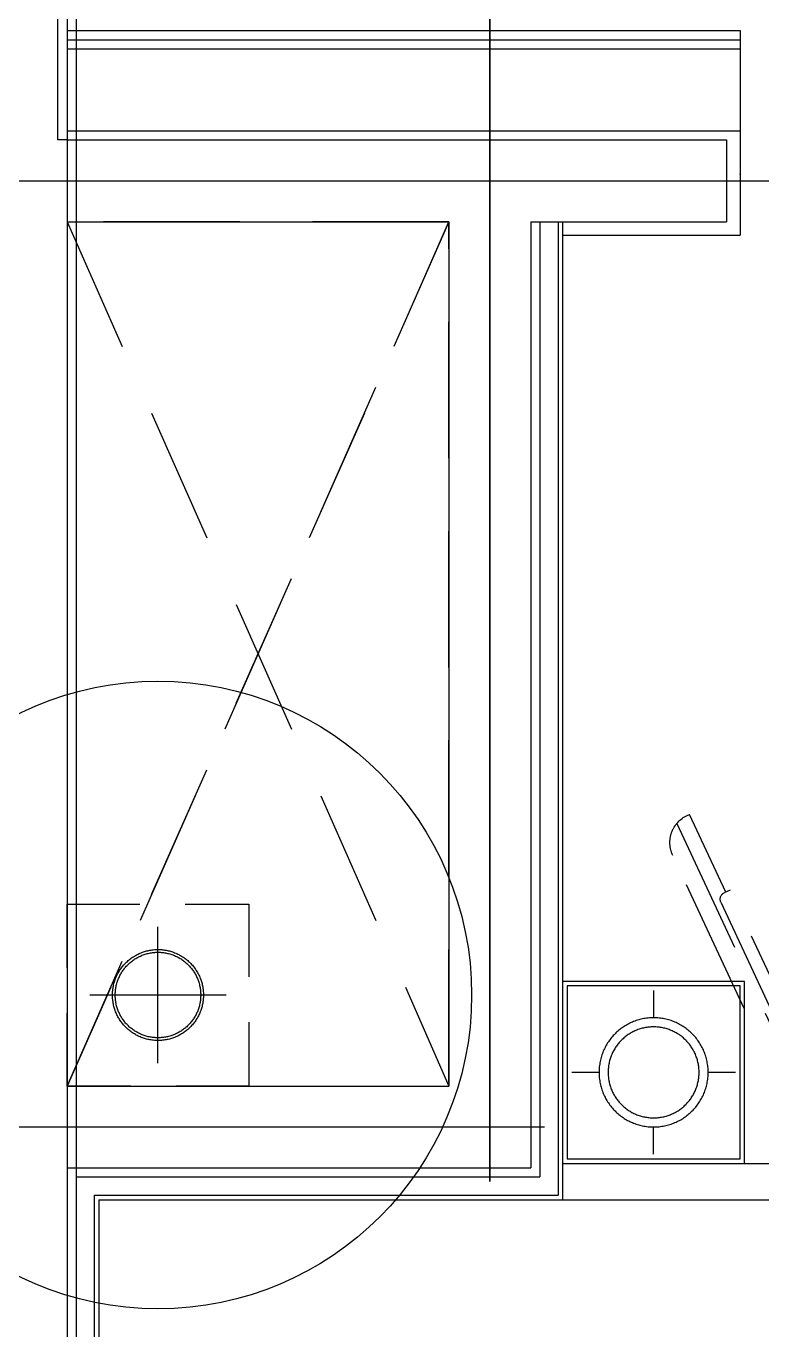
# Model space of a CAD drawing. Header units: millimetres. Extents: x 7294529 to 7346664, y 234399 to 276449.
# Drawn here: x 7332879 to 7333689, y 246771 to 248204 of the extents above; entities that cross this region are included whole.
import ezdxf
from ezdxf.xclip import XClip

# ---------------------------------------------------------------- set-up
doc = ezdxf.new("R2010")
doc.units = ezdxf.units.MM
doc.header["$LTSCALE"] = 100
doc.header["$XCLIPFRAME"] = 2
for name, pattern in [('U-59B-EX$0$CEN', [62, 60, -1, 0, -1]), ('U-59B-EX$0$H', [1.3, 0.8, -0.5]), ('U-59B-EX$0$HID', [2.3, 1.5, -0.8])]:
    doc.linetypes.add(name, pattern=pattern)
doc.layers.get('Defpoints').update_dxf_attribs({"color": 149})
for name, color, linetype in [('ARDM', 7, 'Continuous'), ('U-59B-EX$0$CEN', 1, 'U-59B-EX$0$CEN'), ('U-59B-EX$0$CON', 2, 'Continuous'), ('U-59B-EX$0$DOR', 4, 'Continuous'), ('U-59B-EX$0$ELE', 6, 'Continuous'), ('U-59B-EX$0$ETC', 6, 'Continuous'), ('U-59B-EX$0$FIN', 5, 'Continuous'), ('U-59B-EX$0$FUR_미설치가구', 8, 'U-59B-EX$0$HID'), ('U-59B-EX$0$INSUL_line', 8, 'Continuous'), ('U-59B-EX$0$OPEN', 1, 'U-59B-EX$0$HID'), ('U-59B-EX$0$S-ELE', 4, 'Continuous'), ('U-59B-EX$0$STXS', 8, 'Continuous'), ('U-59B-EX$0$WAL', 3, 'Continuous')]:
    doc.layers.add(name, color=color, linetype=linetype)
doc.layers.add('U-59B-EX$0$MC', color=152, linetype='Continuous', plot=False)
doc.layers.add('체크', color=2, linetype='Continuous', plot=False)

# ---------------------------------------------------------------- blocks, each defined once
blk = doc.blocks.new('U-59B-EX$0$A$Cfa7ac025')
at = {"layer": 'U-59B-EX$0$FUR_미설치가구', "linetype": 'U-59B-EX$0$HID'}
for p, q in [((-1273.6, 884.5), (-842.6, 683.7)), ((-1198.1, 830.6), (-1283.5, 870.6)), ((-20, 765), (-806.1, 765)), ((-806.1, 765), (-806.1, 65)), ((-20, 65), (-20, 765)), ((-847.3, 666.2), (-1011.8, 743.3)), ((-865, 173.5), (-865.2, 663)), ((-847.3, 666.2), (-847.7, 484.5)), ((-884.1, 633.2), (-883.9, 203.4)), ((-848, 264.8), (-848.2, 170.4)), ((-806.1, 65), (-20, 65))]:
    blk.add_line(p, q, dxfattribs=at)
for points in [[(-847.3, 666.2), (-845.7, 669.6, 0.414214), (-861.6, 713.5), (-1238.5, 889, 0.414214), (-1282.4, 873.1), (-1283.5, 870.6)], [(-847.3, 666.2), (-851.1, 666.2, 0.414214), (-884.1, 633.2), (-883.9, 203.4, 0.414214), (-850.9, 170.4), (-848.2, 170.4)]]:
    blk.add_lwpolyline(points, format="xyb", dxfattribs=at)
for points in [[(-1010.8, 745.5), (-1013.9, 738.9), (-1200.3, 825.8), (-1197.2, 832.4, -0.414214), (-1187, 836.1), (-1014.5, 755.7, -0.414214)], [(-850, 484.5), (-842.8, 484.5), (-842.8, 264.8), (-850, 264.8, -0.414214), (-857.7, 272.5), (-857.7, 476.8, -0.414214)], [(-841.3, 434.3, -0.414214), (-836.3, 439.3), (-823.8, 439.3, -0.414214), (-818.8, 434.3), (-818.8, 388.3, -0.414214), (-823.8, 383.3), (-836.3, 383.3, -0.414214), (-841.3, 388.3)]]:
    blk.add_lwpolyline(points, format="xyb", close=True, dxfattribs=at)
for centre, radius, start, end in [((-642.9, 639), 206.1, 142.3352, 172.4363), ((-669.2, 180.8), 179.3, 183.3196, 220.2283)]:
    blk.add_arc(centre, radius, start, end, dxfattribs=at)
blk = doc.blocks.new('U-59B-EX$0$FUR_발코니_드레인')
at = {"layer": 'U-59B-EX$0$STXS'}
for p, q in [((100, 190), (100, 160)), ((10, 100), (40, 100)), ((190, 100), (160, 100)), ((100, 40), (100, 10))]:
    blk.add_line(p, q, dxfattribs=at)
for points in [[(0, 200), (200, 200), (200, 0), (0, 0)], [(5, 195), (195, 195), (195, 5), (5, 5)]]:
    blk.add_lwpolyline(points, close=True, dxfattribs=at)
for radius in [60, 50]:
    blk.add_circle((100, 100), radius, dxfattribs=at)
blk = doc.blocks.new('U-59B-EX$0$A$Cc7b664ce')
at = {"layer": 'U-59B-EX$0$DOR'}
blk.add_lwpolyline([(180, 899.5), (180, 900), (179.5, 900)], dxfattribs=at)
blk = doc.blocks.new('U-59B-EX$0$S-CEN')
at = {"layer": 'U-59B-EX$0$S-ELE', "color": 8, "linetype": 'U-59B-EX$0$CEN'}
for p, q in [((-9930, 9065), (-9930, 8215)), ((-8890, 9065), (-8890, 6756.6)), ((-9990, 8275), (-8590, 8275))]:
    blk.add_line(p, q, dxfattribs=at)
at = {"layer": 'U-59B-EX$0$S-ELE', "color": 6, "linetype": 'U-59B-EX$0$HID'}
for p, q in [((-9885, 8740), (-8935, 8320)), ((-8935, 8740), (-9885, 8320))]:
    blk.add_line(p, q, dxfattribs=at)
blk.add_lwpolyline([(-8935, 8740), (-9885, 8740), (-9885, 8320), (-8935, 8320)], close=True, dxfattribs=at)
blk = doc.blocks.new('U-59B-EX$0$D100-우수')
at = {"layer": 'Defpoints', "linetype": 'U-59B-EX$0$H'}
blk.add_lwpolyline([(200, 0), (0, 0), (0, 200), (200, 200)], close=True, dxfattribs=at)
at = {"layer": 'U-59B-EX$0$ETC', "color": 1}
for p, q in [((100, 175), (100, 25)), ((25, 100), (175, 100))]:
    blk.add_line(p, q, dxfattribs=at)
at = {"layer": 'U-59B-EX$0$ETC', "color": 4}
blk.add_circle((100, 100), 50, dxfattribs=at)
at = {"layer": 'U-59B-EX$0$ETC', "color": 8}
blk.add_circle((100, 100), 47, dxfattribs=at)
blk = doc.blocks.new('U-59B-EX', base_point=(0, 0))
at = {"layer": 'U-59B-EX$0$CEN'}
for p, q in [((2975, 200), (2975, -2177.5)), ((4015, 0), (4015, -650)), ((2675, -590), (4075, -590))]:
    blk.add_line(p, q, dxfattribs=at)
at = {"layer": 'U-59B-EX$0$CON'}
blk.add_line((2930, -125), (5040, -125), dxfattribs=at)
blk.add_lwpolyline([(2930, -125), (2930, -115), (2480, -115), (2480, -125)], dxfattribs=at)
at = {"layer": 'U-59B-EX$0$ELE'}
for points in [[(4055, -670), (4055, -1765)], [(4095, -670), (4095, -1765)]]:
    blk.add_lwpolyline(points, dxfattribs=at)
at = {"layer": 'U-59B-EX$0$FIN'}
for p, q in [((2810, -125), (2810, -865)), ((2820, -125), (2820, -865)), ((4095, -160), (5005, -160)), ((4095, -160), (4095, -670)), ((3020, -670), (4095, -670)), ((3035, -670), (3035, -865)), ((2810, -865), (3035, -865))]:
    blk.add_line(p, q, dxfattribs=at)
at = {"layer": 'U-59B-EX$0$INSUL_line'}
for p, q in [((2480, -125), (2930, -125)), ((2830, -125), (2830, -865)), ((2920, -125), (2920, -865)), ((4070, -135), (4070, -645)), ((4070, -135), (5030, -135)), ((4090, -155), (5010, -155)), ((4090, -155), (4090, -665)), ((3020, -645), (4070, -645)), ((3020, -665), (4090, -665))]:
    blk.add_line(p, q, dxfattribs=at)
at = {"layer": 'U-59B-EX$0$MC'}
blk.add_line((-200, -135), (5670, -135), dxfattribs=at)
at = {"layer": 'U-59B-EX$0$OPEN'}
for p, q in [((3020, -545), (3970, -125)), ((3020, -125), (3970, -545))]:
    blk.add_line(p, q, dxfattribs=at)
at = {"layer": 'U-59B-EX$0$WAL'}
for p, q in [((2930, -125), (2930, -850)), ((3020, -125), (3020, -545)), ((3970, -125), (3970, -545)), ((4060, -125), (4060, -635)), ((3020, -545), (3970, -545)), ((3020, -635), (3020, -850)), ((3020, -635), (4060, -635)), ((2930, -850), (3020, -850))]:
    blk.add_line(p, q, dxfattribs=at)
at = {"layer": 'U-59B-EX$0$DOR'}
blk.add_blockref('U-59B-EX$0$A$Cc7b664ce', (2788, -1765.3), dxfattribs=at)
at = {"layer": 'U-59B-EX$0$FUR_미설치가구'}
blk.add_blockref('U-59B-EX$0$A$Cfa7ac025', (4955, -1680), dxfattribs=at)
at = {"layer": 'U-59B-EX$0$S-ELE', "xscale": -1}
blk.add_blockref('U-59B-EX$0$S-CEN', (-5915, -8865), dxfattribs=at)
at = {"layer": 'U-59B-EX$0$STXS', "xscale": -1, "rotation": 270}
blk.add_blockref('U-59B-EX$0$D100-우수', (3770, -325), dxfattribs=at)
at = {"layer": 'U-59B-EX$0$STXS', "rotation": 180}
blk.add_blockref('U-59B-EX$0$FUR_발코니_드레인', (4055, -670), dxfattribs=at)
blk = doc.blocks.new('A$C32535b17')
at = {"layer": '체크'}
blk.add_circle((27170, 2405), 344.9, dxfattribs=at)

msp = doc.modelspace()

# ---------------------------------------------------------------- block references
ref = msp.add_blockref('U-59B-EX', (7332799.4, 251009.4), dxfattribs=dict(xscale=-1, rotation=90))
XClip(ref).set_block_clipping_path([(-200.0000000025, 18.6626555426), (-199.9999999993, -1902.3864105549), (-2065.0000000006, -1902.3864105558), (-2065.0000000006, -980.0000000009), (-5945.0000000005, -980.0000000009), (-5945.0000000005, -9365), (8309.9999999995, -9365), (8309.9999999995, 1.3373444583)])

# ---------------------------------------------------------------- next in the draw order: block references
at = {"layer": 'ARDM'}
msp.add_blockref('A$C32535b17', (7305854.4, 244734.4), dxfattribs=at)

doc.saveas('drawing.dxf')
